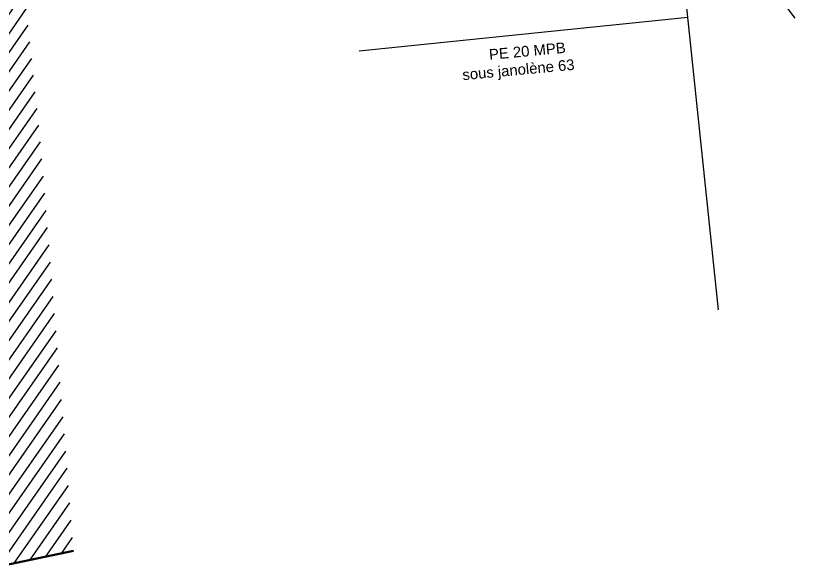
# Model space of a CAD drawing. Extents: x 0 to 613264, y -387505 to 675.
# Drawn here: x 554227 to 583862, y -348933 to -328228 of the extents above; entities that cross this region are included whole.
import ezdxf
from ezdxf.lldxf.tags import DXFTag

# ---------------------------------------------------------------- set-up
doc = ezdxf.new("R2010")
doc.units = 0
doc.layers.add('Fond topo - BAT', color=252, linetype='Continuous', lineweight=50)
for name, color, linetype in [('Fond topo - BAT_HAC', 252, 'Continuous'), ('GAZ_SSL', 252, 'Texte-GAZ'), ('prlm-VRD', 2, 'Continuous'), ('UNITAIRE SSL', 252, 'UNITAIRE')]:
    doc.layers.add(name, color=color, linetype=linetype)
doc.styles.add('Lignes', font='arial.ttf', dxfattribs={"height": 0.35})
doc.styles.add('TP-C_Autocad_Standard', font='simplex_.ttf', dxfattribs={"height": 1})
doc.styles.add('Tronçons', font='arial.ttf', dxfattribs={"height": 0.25})
tags = doc.linetypes.add('Texte-GAZ', pattern='A,5,-0.25,["GAZ",Lignes,S=1,R=0,X=0,Y=-0.18],-1.25', length=6.5).pattern_tags.tags
tags[15:16] = [DXFTag(74, 4), DXFTag(75, 0), DXFTag(340, '0'), DXFTag(46, 0.0), DXFTag(50, 0.0), DXFTag(44, 0.0), DXFTag(45, 0.0)]
tags[4:5] = [DXFTag(74, 4), DXFTag(75, 0), DXFTag(340, '0'), DXFTag(46, 0.0), DXFTag(50, 0.0), DXFTag(44, 0.0), DXFTag(45, 0.0)]
tags = doc.linetypes.add('UNITAIRE', pattern='A,0.25,-0.2,0,-0.2,0.25,-0.3,["UNI",TP-C_Autocad_Standard,S=0.15,R=0,X=-0.1,Y=-0.05],-0.45', length=1.65).pattern_tags.tags
tags[23:24] = [DXFTag(74, 4), DXFTag(75, 0), DXFTag(340, '0'), DXFTag(46, 0.0), DXFTag(50, 0.0), DXFTag(44, 0.0), DXFTag(45, 0.0)]
tags[12:13] = [DXFTag(74, 4), DXFTag(75, 0), DXFTag(340, '0'), DXFTag(46, 0.0), DXFTag(50, 0.0), DXFTag(44, 0.0), DXFTag(45, 0.0)]
tags[10:11] = [DXFTag(74, 4), DXFTag(75, 0), DXFTag(340, '0'), DXFTag(46, 0.0), DXFTag(50, 0.0), DXFTag(44, 0.0), DXFTag(45, 0.0)]
tags[8:9] = [DXFTag(74, 4), DXFTag(75, 0), DXFTag(340, '0'), DXFTag(46, 0.0), DXFTag(50, 0.0), DXFTag(44, 0.0), DXFTag(45, 0.0)]
tags[6:7] = [DXFTag(74, 4), DXFTag(75, 0), DXFTag(340, '0'), DXFTag(46, 0.0), DXFTag(50, 0.0), DXFTag(44, 0.0), DXFTag(45, 0.0)]
tags[4:5] = [DXFTag(74, 4), DXFTag(75, 0), DXFTag(340, '0'), DXFTag(46, 0.0), DXFTag(50, 0.0), DXFTag(44, 0.0), DXFTag(45, 0.0)]

# ---------------------------------------------------------------- blocks, each defined once
blk = doc.blocks.new('A$C1F970F0F')
at = {"layer": 'Fond topo - BAT_HAC'}
h = blk.add_hatch(dxfattribs=at)
h.set_pattern_fill('ANSI31*128', color=256, scale=12.999999, angle=-10.7236, style=0, pattern_type=2)
h.set_pattern_definition([(235.06562, (9737.54, 14762.777), (33.83759, -23.63563), [])])
h.paths.add_polyline_path([(9205.5, 1711.7), (8906.5, 1687.5), (8840.8, 2499.1), (8691.2, 2468), (8699.9, 2426.2), (7858.4, 2250.2), (8017.7, 755.5), (8118.3, -476.6), (8140.5, -775.7), (7846.8, -837.2), (7719, 727.3), (7530.6, 2495.2), (7729.8, 2529.8), (8345.1, 2658.5), (8336.3, 2700.6), (9020, 2842.9), (9112.5, 2860.2)])
at = {"layer": 'Fond topo - BAT', "ltscale": 2, "flags": 128}
blk.add_lwpolyline([(9205.5, 1711.7), (9112.5, 2860.2), (9020, 2842.9), (8336.3, 2700.6), (8345.1, 2658.5), (7729.8, 2529.8), (7530.6, 2495.2), (7719, 727.3), (7846.8, -837.2), (8140.5, -775.7)], dxfattribs=at)
at = {"layer": 'GAZ_SSL', "elevation": 0, "flags": 128}
for points in [[(10562.2, 128.7), (10192.2, 3664.9), (10325, 4094.3), (9869.2, 8780.2), (9662.2, 8741.2), (9540.6, 9313.2), (10074.8, 9463.3), (10328, 9456.7), (10887.7, 9204.4)], [(10447.2, 1227.4), (9213.4, 1101)]]:
    blk.add_lwpolyline(points, dxfattribs=at)
at = {"layer": 'UNITAIRE SSL', "ltscale": 2, "elevation": 0, "flags": 128}
blk.add_lwpolyline([(10208.8, 2074.2), (10848.3, 1224.5)], dxfattribs=at)
at = {"layer": 'GAZ_SSL', "style": 'Tronçons'}
for s, p in [('PE 20 MPB', (9702.6, 1067.6)), ('sous janolène 63', (9602.6, 991.5))]:
    blk.add_text(s, height=40, rotation=5.344, dxfattribs=at).set_placement(p)

msp = doc.modelspace()

# ---------------------------------------------------------------- block references
at = {"layer": 'prlm-VRD', "xscale": 9.999999999999998, "yscale": 9.999999999999998, "zscale": 9.999999999999998}
msp.add_blockref('A$C1F970F0F', (474984.9, -340561.1, 0), dxfattribs=at)

doc.saveas('drawing.dxf')
